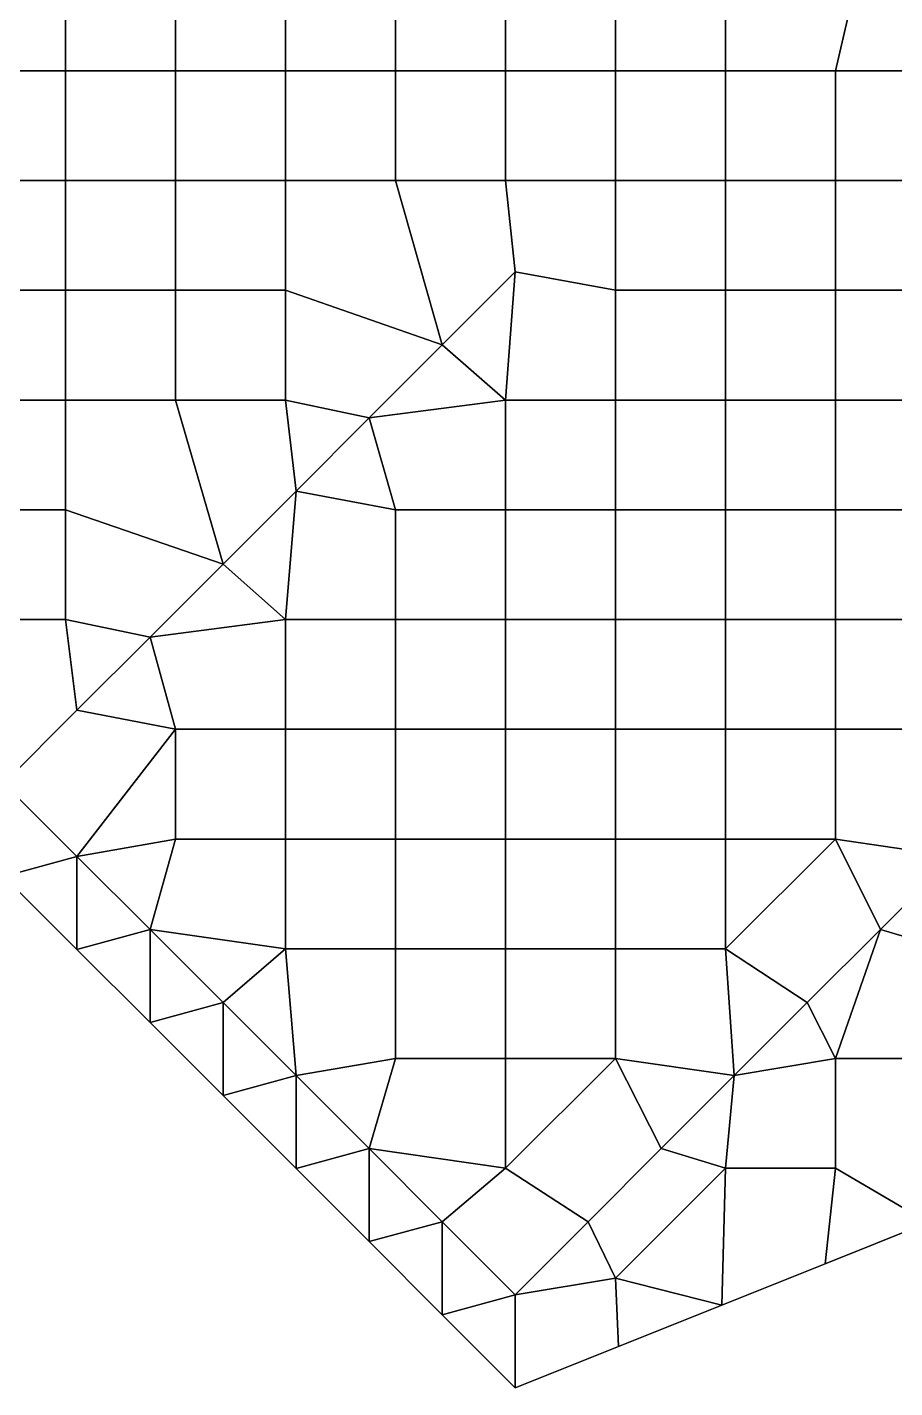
# Model space of a CAD drawing. Extents: x -13 to 39.3, y -26.5 to 20.6.
# Drawn here: x 24.02 to 27.98, y -26.52 to -20.31 of the extents above; entities that cross this region are included whole.
import ezdxf

# ---------------------------------------------------------------- set-up
doc = ezdxf.new("R2010")
doc.units = 0
doc.layers.add('BARS', color=1, linetype='CONTINUOUS')
doc.layers.add('FACES', color=5, linetype='CONTINUOUS')

msp = doc.modelspace()

# ---------------------------------------------------------------- linework, layer by layer
at = {"layer": 'BARS'}
for p, q in [((26.2491, -21.4253), (26.2491, -21.4253, 0.66)), ((26.2491, -21.4253, 0.66), (26.2491, -21.4253, 1.32)), ((26.2491, -21.4253, 1.32), (26.2491, -21.4253, 1.98)), ((26.2491, -21.4253, 1.98), (26.2491, -21.4253, 2.64)), ((26.2491, -21.4253, 2.64), (26.2491, -21.4253, 3.3)), ((24.249, -24.0921), (23.9157, -23.7588)), ((24.249, -24.0921, 3.3), (23.9157, -23.7588, 3.3)), ((24.5824, -24.4255), (24.249, -24.0921)), ((24.5824, -24.4255, 3.3), (24.249, -24.0921, 3.3)), ((28.2492, -24.0921), (27.9159, -24.4255)), ((28.2492, -24.0921, 3.3), (27.9159, -24.4255, 3.3)), ((23.9157, -24.1831), (24.249, -24.5164)), ((23.9157, -24.1831, 3.3), (24.249, -24.5164, 3.3)), ((24.9157, -24.7588), (24.5824, -24.4255)), ((24.9157, -24.7588, 3.3), (24.5824, -24.4255, 3.3)), ((27.9159, -24.4255), (27.5825, -24.7588)), ((27.9159, -24.4255, 3.3), (27.5825, -24.7588, 3.3)), ((24.249, -24.5164), (24.5824, -24.8498)), ((24.249, -24.5164, 3.3), (24.5824, -24.8498, 3.3)), ((25.2491, -25.0922), (24.9157, -24.7588)), ((25.2491, -25.0922, 3.3), (24.9157, -24.7588, 3.3)), ((27.5825, -24.7588), (27.2492, -25.0922)), ((27.5825, -24.7588, 3.3), (27.2492, -25.0922, 3.3)), ((24.5824, -24.8498), (24.9157, -25.1831)), ((24.5824, -24.8498, 3.3), (24.9157, -25.1831, 3.3)), ((25.5824, -25.4255), (25.2491, -25.0922)), ((25.5824, -25.4255, 3.3), (25.2491, -25.0922, 3.3)), ((27.2492, -25.0922), (26.9158, -25.4255)), ((27.2492, -25.0922, 3.3), (26.9158, -25.4255, 3.3)), ((24.9157, -25.1831), (25.2491, -25.5165)), ((24.9157, -25.1831, 3.3), (25.2491, -25.5165, 3.3)), ((25.9158, -25.7589), (25.5824, -25.4255)), ((25.9158, -25.7589, 3.3), (25.5824, -25.4255, 3.3)), ((26.9158, -25.4255), (26.5825, -25.7589)), ((26.9158, -25.4255, 3.3), (26.5825, -25.7589, 3.3)), ((25.2491, -25.5165), (25.5824, -25.8498)), ((25.2491, -25.5165, 3.3), (25.5824, -25.8498, 3.3)), ((26.2491, -26.0922), (25.9158, -25.7589)), ((26.2491, -26.0922, 3.3), (25.9158, -25.7589, 3.3)), ((26.5825, -25.7589), (26.2491, -26.0922)), ((26.5825, -25.7589, 3.3), (26.2491, -26.0922, 3.3)), ((28.1348, -25.7623), (27.6634, -25.9508)), ((28.1348, -25.7623, 3.3), (27.6634, -25.9508, 3.3)), ((25.5824, -25.8498), (25.9158, -26.1832)), ((25.5824, -25.8498, 3.3), (25.9158, -26.1832, 3.3)), ((27.6634, -25.9508), (27.1919, -26.1394)), ((27.6634, -25.9508, 3.3), (27.1919, -26.1394, 3.3)), ((26.2491, -26.0922), (26.2491, -26.0922, 0.66)), ((26.2491, -26.0922, 0.66), (26.2491, -26.0922, 1.32)), ((26.2491, -26.0922, 1.32), (26.2491, -26.0922, 1.98)), ((26.2491, -26.0922, 1.98), (26.2491, -26.0922, 2.64)), ((26.2491, -26.0922, 2.64), (26.2491, -26.0922, 3.3)), ((25.9158, -26.1832), (26.2491, -26.5165)), ((25.9158, -26.1832, 3.3), (26.2491, -26.5165, 3.3)), ((27.1919, -26.1394), (26.7205, -26.3279)), ((27.1919, -26.1394, 3.3), (26.7205, -26.3279, 3.3)), ((26.7205, -26.3279), (26.2491, -26.5165)), ((26.7205, -26.3279, 3.3), (26.2491, -26.5165, 3.3))]:
    msp.add_line(p, q, dxfattribs=at)
at = {"layer": 'FACES'}
for points in [[(27.8755, -19.799), (27.2092, -20.0073), (27.2092, -20.508), (27.7113, -20.508)], [(27.8755, -19.799, 3.3), (27.2092, -20.0073, 3.3), (27.2092, -20.508, 3.3), (27.7113, -20.508, 3.3)], [(28.2134, -20.0073), (27.8755, -19.799), (27.7113, -20.508), (28.2134, -20.508)], [(28.2134, -20.0073, 3.3), (27.8755, -19.799, 3.3), (27.7113, -20.508, 3.3), (28.2134, -20.508, 3.3)], [(24.1965, -20.0073), (23.6944, -20.0073), (23.6944, -20.508), (24.1965, -20.508)], [(24.1965, -20.0073, 3.3), (23.6944, -20.0073, 3.3), (23.6944, -20.508, 3.3), (24.1965, -20.508, 3.3)], [(24.6986, -20.0073), (24.1965, -20.0073), (24.1965, -20.508), (24.6986, -20.508)], [(24.6986, -20.0073, 3.3), (24.1965, -20.0073, 3.3), (24.1965, -20.508, 3.3), (24.6986, -20.508, 3.3)], [(25.2007, -20.0073), (24.6986, -20.0073), (24.6986, -20.508), (25.2007, -20.508)], [(25.2007, -20.0073, 3.3), (24.6986, -20.0073, 3.3), (24.6986, -20.508, 3.3), (25.2007, -20.508, 3.3)], [(25.7028, -20.0073), (25.2007, -20.0073), (25.2007, -20.508), (25.7028, -20.508)], [(25.7028, -20.0073, 3.3), (25.2007, -20.0073, 3.3), (25.2007, -20.508, 3.3), (25.7028, -20.508, 3.3)], [(26.205, -20.0073), (25.7028, -20.0073), (25.7028, -20.508), (26.205, -20.508)], [(26.205, -20.0073, 3.3), (25.7028, -20.0073, 3.3), (25.7028, -20.508, 3.3), (26.205, -20.508, 3.3)], [(26.7071, -20.0073), (26.205, -20.0073), (26.205, -20.508), (26.7071, -20.508)], [(26.7071, -20.0073, 3.3), (26.205, -20.0073, 3.3), (26.205, -20.508, 3.3), (26.7071, -20.508, 3.3)], [(27.2092, -20.0073), (26.7071, -20.0073), (26.7071, -20.508), (27.2092, -20.508)], [(27.2092, -20.0073, 3.3), (26.7071, -20.0073, 3.3), (26.7071, -20.508, 3.3), (27.2092, -20.508, 3.3)], [(24.1965, -20.508), (23.6944, -20.508), (23.6944, -21.0087), (24.1965, -21.0087)], [(24.1965, -20.508, 3.3), (23.6944, -20.508, 3.3), (23.6944, -21.0087, 3.3), (24.1965, -21.0087, 3.3)], [(24.6986, -20.508), (24.1965, -20.508), (24.1965, -21.0087), (24.6986, -21.0087)], [(24.6986, -20.508, 3.3), (24.1965, -20.508, 3.3), (24.1965, -21.0087, 3.3), (24.6986, -21.0087, 3.3)], [(25.2007, -20.508), (24.6986, -20.508), (24.6986, -21.0087), (25.2007, -21.0087)], [(25.2007, -20.508, 3.3), (24.6986, -20.508, 3.3), (24.6986, -21.0087, 3.3), (25.2007, -21.0087, 3.3)], [(25.7028, -20.508), (25.2007, -20.508), (25.2007, -21.0087), (25.7028, -21.0087)], [(25.7028, -20.508, 3.3), (25.2007, -20.508, 3.3), (25.2007, -21.0087, 3.3), (25.7028, -21.0087, 3.3)], [(26.205, -20.508), (25.7028, -20.508), (25.7028, -21.0087), (26.205, -21.0087)], [(26.205, -20.508, 3.3), (25.7028, -20.508, 3.3), (25.7028, -21.0087, 3.3), (26.205, -21.0087, 3.3)], [(26.7071, -20.508), (26.205, -20.508), (26.205, -21.0087), (26.7071, -21.0087)], [(26.7071, -20.508, 3.3), (26.205, -20.508, 3.3), (26.205, -21.0087, 3.3), (26.7071, -21.0087, 3.3)], [(27.2092, -20.508), (26.7071, -20.508), (26.7071, -21.0087), (27.2092, -21.0087)], [(27.2092, -20.508, 3.3), (26.7071, -20.508, 3.3), (26.7071, -21.0087, 3.3), (27.2092, -21.0087, 3.3)], [(27.7113, -20.508), (27.2092, -20.508), (27.2092, -21.0087), (27.7113, -21.0087)], [(27.7113, -20.508, 3.3), (27.2092, -20.508, 3.3), (27.2092, -21.0087, 3.3), (27.7113, -21.0087, 3.3)], [(28.2134, -20.508), (27.7113, -20.508), (27.7113, -21.0087), (28.2134, -21.0087)], [(28.2134, -20.508, 3.3), (27.7113, -20.508, 3.3), (27.7113, -21.0087, 3.3), (28.2134, -21.0087, 3.3)], [(24.1965, -21.0087), (23.6944, -21.0087), (23.6944, -21.5094), (24.1965, -21.5094)], [(24.1965, -21.0087, 3.3), (23.6944, -21.0087, 3.3), (23.6944, -21.5094, 3.3), (24.1965, -21.5094, 3.3)], [(24.6986, -21.0087), (24.1965, -21.0087), (24.1965, -21.5094), (24.6986, -21.5094)], [(24.6986, -21.0087, 3.3), (24.1965, -21.0087, 3.3), (24.1965, -21.5094, 3.3), (24.6986, -21.5094, 3.3)], [(25.2007, -21.0087), (24.6986, -21.0087), (24.6986, -21.5094), (25.2007, -21.5094)], [(25.2007, -21.0087, 3.3), (24.6986, -21.0087, 3.3), (24.6986, -21.5094, 3.3), (25.2007, -21.5094, 3.3)], [(25.7028, -21.0087), (25.2007, -21.0087), (25.2007, -21.5094), (25.9158, -21.7587)], [(25.7028, -21.0087, 3.3), (25.2007, -21.0087, 3.3), (25.2007, -21.5094, 3.3), (25.9158, -21.7587, 3.3)], [(26.205, -21.0087), (25.7028, -21.0087), (25.9158, -21.7587), (26.2491, -21.4253)], [(26.205, -21.0087, 3.3), (25.7028, -21.0087, 3.3), (25.9158, -21.7587, 3.3), (26.2491, -21.4253, 3.3)], [(26.7071, -21.0087), (26.205, -21.0087), (26.2491, -21.4253), (26.7071, -21.5094)], [(26.7071, -21.0087, 3.3), (26.205, -21.0087, 3.3), (26.2491, -21.4253, 3.3), (26.7071, -21.5094, 3.3)], [(27.2092, -21.0087), (26.7071, -21.0087), (26.7071, -21.5094), (27.2092, -21.5094)], [(27.2092, -21.0087, 3.3), (26.7071, -21.0087, 3.3), (26.7071, -21.5094, 3.3), (27.2092, -21.5094, 3.3)], [(27.7113, -21.0087), (27.2092, -21.0087), (27.2092, -21.5094), (27.7113, -21.5094)], [(27.7113, -21.0087, 3.3), (27.2092, -21.0087, 3.3), (27.2092, -21.5094, 3.3), (27.7113, -21.5094, 3.3)], [(28.2134, -21.0087), (27.7113, -21.0087), (27.7113, -21.5094), (28.2134, -21.5094)], [(28.2134, -21.0087, 3.3), (27.7113, -21.0087, 3.3), (27.7113, -21.5094, 3.3), (28.2134, -21.5094, 3.3)], [(26.2491, -21.4253), (25.9158, -21.7587), (26.205, -22.0101)], [(26.2491, -21.4253, 3.3), (25.9158, -21.7587, 3.3), (26.205, -22.0101, 3.3)], [(26.7071, -21.5094), (26.2491, -21.4253), (26.205, -22.0101), (26.7071, -22.0101)], [(26.7071, -21.5094, 3.3), (26.2491, -21.4253, 3.3), (26.205, -22.0101, 3.3), (26.7071, -22.0101, 3.3)], [(24.1965, -21.5094), (23.6944, -21.5094), (23.6944, -22.0101), (24.1965, -22.0101)], [(24.1965, -21.5094, 3.3), (23.6944, -21.5094, 3.3), (23.6944, -22.0101, 3.3), (24.1965, -22.0101, 3.3)], [(24.6986, -21.5094), (24.1965, -21.5094), (24.1965, -22.0101), (24.6986, -22.0101)], [(24.6986, -21.5094, 3.3), (24.1965, -21.5094, 3.3), (24.1965, -22.0101, 3.3), (24.6986, -22.0101, 3.3)], [(25.2007, -21.5094), (24.6986, -21.5094), (24.6986, -22.0101), (25.2007, -22.0101)], [(25.2007, -21.5094, 3.3), (24.6986, -21.5094, 3.3), (24.6986, -22.0101, 3.3), (25.2007, -22.0101, 3.3)], [(25.9158, -21.7587), (25.2007, -21.5094), (25.2007, -22.0101), (25.5824, -22.092)], [(25.9158, -21.7587, 3.3), (25.2007, -21.5094, 3.3), (25.2007, -22.0101, 3.3), (25.5824, -22.092, 3.3)], [(27.2092, -21.5094), (26.7071, -21.5094), (26.7071, -22.0101), (27.2092, -22.0101)], [(27.2092, -21.5094, 3.3), (26.7071, -21.5094, 3.3), (26.7071, -22.0101, 3.3), (27.2092, -22.0101, 3.3)], [(27.7113, -21.5094), (27.2092, -21.5094), (27.2092, -22.0101), (27.7113, -22.0101)], [(27.7113, -21.5094, 3.3), (27.2092, -21.5094, 3.3), (27.2092, -22.0101, 3.3), (27.7113, -22.0101, 3.3)], [(28.2134, -21.5094), (27.7113, -21.5094), (27.7113, -22.0101), (28.2134, -22.0101)], [(28.2134, -21.5094, 3.3), (27.7113, -21.5094, 3.3), (27.7113, -22.0101, 3.3), (28.2134, -22.0101, 3.3)], [(26.205, -22.0101), (25.9158, -21.7587), (25.5824, -22.092)], [(26.205, -22.0101, 3.3), (25.9158, -21.7587, 3.3), (25.5824, -22.092, 3.3)], [(24.1965, -22.0101), (23.6944, -22.0101), (23.6944, -22.5108), (24.1965, -22.5108)], [(24.1965, -22.0101, 3.3), (23.6944, -22.0101, 3.3), (23.6944, -22.5108, 3.3), (24.1965, -22.5108, 3.3)], [(24.6986, -22.0101), (24.1965, -22.0101), (24.1965, -22.5108), (24.9157, -22.7587)], [(24.6986, -22.0101, 3.3), (24.1965, -22.0101, 3.3), (24.1965, -22.5108, 3.3), (24.9157, -22.7587, 3.3)], [(25.2007, -22.0101), (24.6986, -22.0101), (24.9157, -22.7587), (25.2491, -22.4254)], [(25.2007, -22.0101, 3.3), (24.6986, -22.0101, 3.3), (24.9157, -22.7587, 3.3), (25.2491, -22.4254, 3.3)], [(25.5824, -22.092), (25.2007, -22.0101), (25.2491, -22.4254)], [(25.5824, -22.092, 3.3), (25.2007, -22.0101, 3.3), (25.2491, -22.4254, 3.3)], [(26.205, -22.0101), (25.5824, -22.092), (25.7028, -22.5108), (26.205, -22.5108)], [(26.205, -22.0101, 3.3), (25.5824, -22.092, 3.3), (25.7028, -22.5108, 3.3), (26.205, -22.5108, 3.3)], [(26.7071, -22.0101), (26.205, -22.0101), (26.205, -22.5108), (26.7071, -22.5108)], [(26.7071, -22.0101, 3.3), (26.205, -22.0101, 3.3), (26.205, -22.5108, 3.3), (26.7071, -22.5108, 3.3)], [(27.2092, -22.0101), (26.7071, -22.0101), (26.7071, -22.5108), (27.2092, -22.5108)], [(27.2092, -22.0101, 3.3), (26.7071, -22.0101, 3.3), (26.7071, -22.5108, 3.3), (27.2092, -22.5108, 3.3)], [(27.7113, -22.0101), (27.2092, -22.0101), (27.2092, -22.5108), (27.7113, -22.5108)], [(27.7113, -22.0101, 3.3), (27.2092, -22.0101, 3.3), (27.2092, -22.5108, 3.3), (27.7113, -22.5108, 3.3)], [(28.2134, -22.0101), (27.7113, -22.0101), (27.7113, -22.5108), (28.2134, -22.5108)], [(28.2134, -22.0101, 3.3), (27.7113, -22.0101, 3.3), (27.7113, -22.5108, 3.3), (28.2134, -22.5108, 3.3)], [(25.7028, -22.5108), (25.5824, -22.092), (25.2491, -22.4254)], [(25.7028, -22.5108, 3.3), (25.5824, -22.092, 3.3), (25.2491, -22.4254, 3.3)], [(25.2491, -22.4254), (24.9157, -22.7587), (25.2007, -23.0116)], [(25.2491, -22.4254, 3.3), (24.9157, -22.7587, 3.3), (25.2007, -23.0116, 3.3)], [(25.7028, -22.5108), (25.2491, -22.4254), (25.2007, -23.0116), (25.7028, -23.0116)], [(25.7028, -22.5108, 3.3), (25.2491, -22.4254, 3.3), (25.2007, -23.0116, 3.3), (25.7028, -23.0116, 3.3)], [(24.1965, -22.5108), (23.6944, -22.5108), (23.6944, -23.0116), (24.1965, -23.0116)], [(24.1965, -22.5108, 3.3), (23.6944, -22.5108, 3.3), (23.6944, -23.0116, 3.3), (24.1965, -23.0116, 3.3)], [(24.9157, -22.7587), (24.1965, -22.5108), (24.1965, -23.0116), (24.5824, -23.0921)], [(24.9157, -22.7587, 3.3), (24.1965, -22.5108, 3.3), (24.1965, -23.0116, 3.3), (24.5824, -23.0921, 3.3)], [(26.205, -22.5108), (25.7028, -22.5108), (25.7028, -23.0116), (26.205, -23.0116)], [(26.205, -22.5108, 3.3), (25.7028, -22.5108, 3.3), (25.7028, -23.0116, 3.3), (26.205, -23.0116, 3.3)], [(26.7071, -22.5108), (26.205, -22.5108), (26.205, -23.0116), (26.7071, -23.0116)], [(26.7071, -22.5108, 3.3), (26.205, -22.5108, 3.3), (26.205, -23.0116, 3.3), (26.7071, -23.0116, 3.3)], [(27.2092, -22.5108), (26.7071, -22.5108), (26.7071, -23.0116), (27.2092, -23.0116)], [(27.2092, -22.5108, 3.3), (26.7071, -22.5108, 3.3), (26.7071, -23.0116, 3.3), (27.2092, -23.0116, 3.3)], [(27.7113, -22.5108), (27.2092, -22.5108), (27.2092, -23.0116), (27.7113, -23.0116)], [(27.7113, -22.5108, 3.3), (27.2092, -22.5108, 3.3), (27.2092, -23.0116, 3.3), (27.7113, -23.0116, 3.3)], [(28.2134, -22.5108), (27.7113, -22.5108), (27.7113, -23.0116), (28.2134, -23.0116)], [(28.2134, -22.5108, 3.3), (27.7113, -22.5108, 3.3), (27.7113, -23.0116, 3.3), (28.2134, -23.0116, 3.3)], [(25.2007, -23.0116), (24.9157, -22.7587), (24.5824, -23.0921)], [(25.2007, -23.0116, 3.3), (24.9157, -22.7587, 3.3), (24.5824, -23.0921, 3.3)], [(24.1965, -23.0116), (23.6944, -23.0116), (23.9157, -23.7588), (24.249, -23.4254)], [(24.1965, -23.0116, 3.3), (23.6944, -23.0116, 3.3), (23.9157, -23.7588, 3.3), (24.249, -23.4254, 3.3)], [(24.5824, -23.0921), (24.1965, -23.0116), (24.249, -23.4254)], [(24.5824, -23.0921, 3.3), (24.1965, -23.0116, 3.3), (24.249, -23.4254, 3.3)], [(25.2007, -23.0116), (24.5824, -23.0921), (24.6986, -23.5123), (25.2007, -23.5123)], [(25.2007, -23.0116, 3.3), (24.5824, -23.0921, 3.3), (24.6986, -23.5123, 3.3), (25.2007, -23.5123, 3.3)], [(25.7028, -23.0116), (25.2007, -23.0116), (25.2007, -23.5123), (25.7028, -23.5123)], [(25.7028, -23.0116, 3.3), (25.2007, -23.0116, 3.3), (25.2007, -23.5123, 3.3), (25.7028, -23.5123, 3.3)], [(26.205, -23.0116), (25.7028, -23.0116), (25.7028, -23.5123), (26.205, -23.5123)], [(26.205, -23.0116, 3.3), (25.7028, -23.0116, 3.3), (25.7028, -23.5123, 3.3), (26.205, -23.5123, 3.3)], [(26.7071, -23.0116), (26.205, -23.0116), (26.205, -23.5123), (26.7071, -23.5123)], [(26.7071, -23.0116, 3.3), (26.205, -23.0116, 3.3), (26.205, -23.5123, 3.3), (26.7071, -23.5123, 3.3)], [(27.2092, -23.0116), (26.7071, -23.0116), (26.7071, -23.5123), (27.2092, -23.5123)], [(27.2092, -23.0116, 3.3), (26.7071, -23.0116, 3.3), (26.7071, -23.5123, 3.3), (27.2092, -23.5123, 3.3)], [(27.7113, -23.0116), (27.2092, -23.0116), (27.2092, -23.5123), (27.7113, -23.5123)], [(27.7113, -23.0116, 3.3), (27.2092, -23.0116, 3.3), (27.2092, -23.5123, 3.3), (27.7113, -23.5123, 3.3)], [(28.2134, -23.0116), (27.7113, -23.0116), (27.7113, -23.5123), (28.2134, -23.5123)], [(28.2134, -23.0116, 3.3), (27.7113, -23.0116, 3.3), (27.7113, -23.5123, 3.3), (28.2134, -23.5123, 3.3)], [(24.6986, -23.5123), (24.5824, -23.0921), (24.249, -23.4254)], [(24.6986, -23.5123, 3.3), (24.5824, -23.0921, 3.3), (24.249, -23.4254, 3.3)], [(24.6986, -23.5123), (24.249, -23.4254), (23.9157, -23.7588), (24.249, -24.0921)], [(24.6986, -23.5123, 3.3), (24.249, -23.4254, 3.3), (23.9157, -23.7588, 3.3), (24.249, -24.0921, 3.3)], [(24.6986, -23.5123), (24.249, -24.0921), (24.6986, -24.013)], [(24.6986, -23.5123, 3.3), (24.249, -24.0921, 3.3), (24.6986, -24.013, 3.3)], [(25.2007, -23.5123), (24.6986, -23.5123), (24.6986, -24.013), (25.2007, -24.013)], [(25.2007, -23.5123, 3.3), (24.6986, -23.5123, 3.3), (24.6986, -24.013, 3.3), (25.2007, -24.013, 3.3)], [(25.7028, -23.5123), (25.2007, -23.5123), (25.2007, -24.013), (25.7028, -24.013)], [(25.7028, -23.5123, 3.3), (25.2007, -23.5123, 3.3), (25.2007, -24.013, 3.3), (25.7028, -24.013, 3.3)], [(26.205, -23.5123), (25.7028, -23.5123), (25.7028, -24.013), (26.205, -24.013)], [(26.205, -23.5123, 3.3), (25.7028, -23.5123, 3.3), (25.7028, -24.013, 3.3), (26.205, -24.013, 3.3)], [(26.7071, -23.5123), (26.205, -23.5123), (26.205, -24.013), (26.7071, -24.013)], [(26.7071, -23.5123, 3.3), (26.205, -23.5123, 3.3), (26.205, -24.013, 3.3), (26.7071, -24.013, 3.3)], [(27.2092, -23.5123), (26.7071, -23.5123), (26.7071, -24.013), (27.2092, -24.013)], [(27.2092, -23.5123, 3.3), (26.7071, -23.5123, 3.3), (26.7071, -24.013, 3.3), (27.2092, -24.013, 3.3)], [(27.7113, -23.5123), (27.2092, -23.5123), (27.2092, -24.013), (27.7113, -24.013)], [(27.7113, -23.5123, 3.3), (27.2092, -23.5123, 3.3), (27.2092, -24.013, 3.3), (27.7113, -24.013, 3.3)], [(28.2134, -23.5123), (27.7113, -23.5123), (27.7113, -24.013), (28.2492, -24.0921)], [(28.2134, -23.5123, 3.3), (27.7113, -23.5123, 3.3), (27.7113, -24.013, 3.3), (28.2492, -24.0921, 3.3)], [(24.249, -24.0921), (23.9157, -23.7588), (23.9157, -24.1831)], [(23.9157, -23.7588), (23.9157, -23.7588, 0.66), (24.249, -24.0921, 0.66), (24.249, -24.0921)], [(24.249, -24.0921, 0.66), (23.9157, -23.7588, 0.66), (23.9157, -23.7588, 1.32), (24.249, -24.0921, 1.32)], [(24.249, -24.0921, 1.32), (23.9157, -23.7588, 1.32), (23.9157, -23.7588, 1.98), (24.249, -24.0921, 1.98)], [(24.249, -24.0921, 1.98), (23.9157, -23.7588, 1.98), (23.9157, -23.7588, 2.64), (24.249, -24.0921, 2.64)], [(24.249, -24.0921, 2.64), (23.9157, -23.7588, 2.64), (23.9157, -23.7588, 3.3), (24.249, -24.0921, 3.3)], [(24.249, -24.0921, 3.3), (23.9157, -23.7588, 3.3), (23.9157, -24.1831, 3.3)], [(24.6986, -24.013), (24.249, -24.0921), (24.5824, -24.4255)], [(24.6986, -24.013, 3.3), (24.249, -24.0921, 3.3), (24.5824, -24.4255, 3.3)], [(25.2007, -24.013), (24.6986, -24.013), (24.5824, -24.4255), (25.2007, -24.5137)], [(25.2007, -24.013, 3.3), (24.6986, -24.013, 3.3), (24.5824, -24.4255, 3.3), (25.2007, -24.5137, 3.3)], [(25.7028, -24.013), (25.2007, -24.013), (25.2007, -24.5137), (25.7028, -24.5137)], [(25.7028, -24.013, 3.3), (25.2007, -24.013, 3.3), (25.2007, -24.5137, 3.3), (25.7028, -24.5137, 3.3)], [(26.205, -24.013), (25.7028, -24.013), (25.7028, -24.5137), (26.205, -24.5137)], [(26.205, -24.013, 3.3), (25.7028, -24.013, 3.3), (25.7028, -24.5137, 3.3), (26.205, -24.5137, 3.3)], [(26.7071, -24.013), (26.205, -24.013), (26.205, -24.5137), (26.7071, -24.5137)], [(26.7071, -24.013, 3.3), (26.205, -24.013, 3.3), (26.205, -24.5137, 3.3), (26.7071, -24.5137, 3.3)], [(27.2092, -24.013), (26.7071, -24.013), (26.7071, -24.5137), (27.2092, -24.5137)], [(27.2092, -24.013, 3.3), (26.7071, -24.013, 3.3), (26.7071, -24.5137, 3.3), (27.2092, -24.5137, 3.3)], [(27.7113, -24.013), (27.2092, -24.013), (27.2092, -24.5137)], [(27.9159, -24.4255), (27.7113, -24.013), (27.2092, -24.5137), (27.5825, -24.7588)], [(27.7113, -24.013, 3.3), (27.2092, -24.013, 3.3), (27.2092, -24.5137, 3.3)], [(27.9159, -24.4255, 3.3), (27.7113, -24.013, 3.3), (27.2092, -24.5137, 3.3), (27.5825, -24.7588, 3.3)], [(28.2492, -24.0921), (27.7113, -24.013), (27.9159, -24.4255)], [(28.2492, -24.0921, 3.3), (27.7113, -24.013, 3.3), (27.9159, -24.4255, 3.3)], [(24.249, -24.0921), (23.9157, -24.1831), (24.249, -24.5164)], [(24.249, -24.0921, 3.3), (23.9157, -24.1831, 3.3), (24.249, -24.5164, 3.3)], [(24.5824, -24.4255), (24.249, -24.0921), (24.249, -24.5164)], [(24.249, -24.0921), (24.249, -24.0921, 0.66), (24.5824, -24.4255, 0.66), (24.5824, -24.4255)], [(24.5824, -24.4255, 0.66), (24.249, -24.0921, 0.66), (24.249, -24.0921, 1.32), (24.5824, -24.4255, 1.32)], [(24.5824, -24.4255, 1.32), (24.249, -24.0921, 1.32), (24.249, -24.0921, 1.98), (24.5824, -24.4255, 1.98)], [(24.5824, -24.4255, 1.98), (24.249, -24.0921, 1.98), (24.249, -24.0921, 2.64), (24.5824, -24.4255, 2.64)], [(24.5824, -24.4255, 2.64), (24.249, -24.0921, 2.64), (24.249, -24.0921, 3.3), (24.5824, -24.4255, 3.3)], [(24.5824, -24.4255, 3.3), (24.249, -24.0921, 3.3), (24.249, -24.5164, 3.3)], [(28.2492, -24.0921), (27.9159, -24.4255), (28.2134, -24.5137)], [(27.9159, -24.4255, 0.66), (27.9159, -24.4255), (28.2492, -24.0921), (28.2492, -24.0921, 0.66)], [(27.9159, -24.4255, 1.32), (27.9159, -24.4255, 0.66), (28.2492, -24.0921, 0.66), (28.2492, -24.0921, 1.32)], [(27.9159, -24.4255, 1.98), (27.9159, -24.4255, 1.32), (28.2492, -24.0921, 1.32), (28.2492, -24.0921, 1.98)], [(27.9159, -24.4255, 2.64), (27.9159, -24.4255, 1.98), (28.2492, -24.0921, 1.98), (28.2492, -24.0921, 2.64)], [(27.9159, -24.4255, 2.64), (28.2492, -24.0921, 2.64), (28.2492, -24.0921, 3.3), (27.9159, -24.4255, 3.3)], [(28.2492, -24.0921, 3.3), (27.9159, -24.4255, 3.3), (28.2134, -24.5137, 3.3)], [(24.5824, -24.4255), (24.249, -24.5164), (24.5824, -24.8498)], [(24.5824, -24.4255, 3.3), (24.249, -24.5164, 3.3), (24.5824, -24.8498, 3.3)], [(25.2007, -24.5137), (24.5824, -24.4255), (24.9157, -24.7588)], [(24.9157, -24.7588), (24.5824, -24.4255), (24.5824, -24.8498)], [(24.5824, -24.4255), (24.5824, -24.4255, 0.66), (24.9157, -24.7588, 0.66), (24.9157, -24.7588)], [(24.5824, -24.4255, 0.66), (24.5824, -24.4255, 1.32), (24.9157, -24.7588, 1.32), (24.9157, -24.7588, 0.66)], [(24.5824, -24.4255, 1.32), (24.5824, -24.4255, 1.98), (24.9157, -24.7588, 1.98), (24.9157, -24.7588, 1.32)], [(24.5824, -24.4255, 1.98), (24.5824, -24.4255, 2.64), (24.9157, -24.7588, 2.64), (24.9157, -24.7588, 1.98)], [(24.9157, -24.7588, 2.64), (24.5824, -24.4255, 2.64), (24.5824, -24.4255, 3.3), (24.9157, -24.7588, 3.3)], [(25.2007, -24.5137, 3.3), (24.5824, -24.4255, 3.3), (24.9157, -24.7588, 3.3)], [(24.9157, -24.7588, 3.3), (24.5824, -24.4255, 3.3), (24.5824, -24.8498, 3.3)], [(27.9159, -24.4255), (27.5825, -24.7588), (27.7113, -25.0144)], [(27.5825, -24.7588, 0.66), (27.5825, -24.7588), (27.9159, -24.4255), (27.9159, -24.4255, 0.66)], [(27.5825, -24.7588, 1.32), (27.5825, -24.7588, 0.66), (27.9159, -24.4255, 0.66), (27.9159, -24.4255, 1.32)], [(27.5825, -24.7588, 1.98), (27.5825, -24.7588, 1.32), (27.9159, -24.4255, 1.32), (27.9159, -24.4255, 1.98)], [(27.5825, -24.7588, 2.64), (27.5825, -24.7588, 1.98), (27.9159, -24.4255, 1.98), (27.9159, -24.4255, 2.64)], [(27.5825, -24.7588, 2.64), (27.9159, -24.4255, 2.64), (27.9159, -24.4255, 3.3), (27.5825, -24.7588, 3.3)], [(27.9159, -24.4255, 3.3), (27.5825, -24.7588, 3.3), (27.7113, -25.0144, 3.3)], [(28.2134, -24.5137), (27.9159, -24.4255), (27.7113, -25.0144), (28.2134, -25.0144)], [(28.2134, -24.5137, 3.3), (27.9159, -24.4255, 3.3), (27.7113, -25.0144, 3.3), (28.2134, -25.0144, 3.3)], [(25.2007, -24.5137), (24.9157, -24.7588), (25.2491, -25.0922)], [(25.2007, -24.5137, 3.3), (24.9157, -24.7588, 3.3), (25.2491, -25.0922, 3.3)], [(25.7028, -24.5137), (25.2007, -24.5137), (25.2491, -25.0922), (25.7028, -25.0144)], [(25.7028, -24.5137, 3.3), (25.2007, -24.5137, 3.3), (25.2491, -25.0922, 3.3), (25.7028, -25.0144, 3.3)], [(26.205, -24.5137), (25.7028, -24.5137), (25.7028, -25.0144), (26.205, -25.0144)], [(26.205, -24.5137, 3.3), (25.7028, -24.5137, 3.3), (25.7028, -25.0144, 3.3), (26.205, -25.0144, 3.3)], [(26.7071, -24.5137), (26.205, -24.5137), (26.205, -25.0144), (26.7071, -25.0144)], [(26.7071, -24.5137, 3.3), (26.205, -24.5137, 3.3), (26.205, -25.0144, 3.3), (26.7071, -25.0144, 3.3)], [(27.2092, -24.5137), (26.7071, -24.5137), (26.7071, -25.0144), (27.2492, -25.0922)], [(27.2092, -24.5137, 3.3), (26.7071, -24.5137, 3.3), (26.7071, -25.0144, 3.3), (27.2492, -25.0922, 3.3)], [(27.5825, -24.7588), (27.2092, -24.5137), (27.2492, -25.0922)], [(27.5825, -24.7588, 3.3), (27.2092, -24.5137, 3.3), (27.2492, -25.0922, 3.3)], [(24.9157, -24.7588), (24.5824, -24.8498), (24.9157, -25.1831)], [(24.9157, -24.7588, 3.3), (24.5824, -24.8498, 3.3), (24.9157, -25.1831, 3.3)], [(25.2491, -25.0922), (24.9157, -24.7588), (24.9157, -25.1831)], [(24.9157, -24.7588), (24.9157, -24.7588, 0.66), (25.2491, -25.0922, 0.66), (25.2491, -25.0922)], [(24.9157, -24.7588, 0.66), (24.9157, -24.7588, 1.32), (25.2491, -25.0922, 1.32), (25.2491, -25.0922, 0.66)], [(24.9157, -24.7588, 1.32), (24.9157, -24.7588, 1.98), (25.2491, -25.0922, 1.98), (25.2491, -25.0922, 1.32)], [(24.9157, -24.7588, 1.98), (24.9157, -24.7588, 2.64), (25.2491, -25.0922, 2.64), (25.2491, -25.0922, 1.98)], [(25.2491, -25.0922, 2.64), (24.9157, -24.7588, 2.64), (24.9157, -24.7588, 3.3), (25.2491, -25.0922, 3.3)], [(25.2491, -25.0922, 3.3), (24.9157, -24.7588, 3.3), (24.9157, -25.1831, 3.3)], [(27.5825, -24.7588), (27.2492, -25.0922), (27.7113, -25.0144)], [(27.2492, -25.0922, 0.66), (27.2492, -25.0922), (27.5825, -24.7588), (27.5825, -24.7588, 0.66)], [(27.2492, -25.0922, 1.32), (27.2492, -25.0922, 0.66), (27.5825, -24.7588, 0.66), (27.5825, -24.7588, 1.32)], [(27.2492, -25.0922, 1.98), (27.2492, -25.0922, 1.32), (27.5825, -24.7588, 1.32), (27.5825, -24.7588, 1.98)], [(27.2492, -25.0922, 2.64), (27.2492, -25.0922, 1.98), (27.5825, -24.7588, 1.98), (27.5825, -24.7588, 2.64)], [(27.2492, -25.0922, 2.64), (27.5825, -24.7588, 2.64), (27.5825, -24.7588, 3.3), (27.2492, -25.0922, 3.3)], [(27.5825, -24.7588, 3.3), (27.2492, -25.0922, 3.3), (27.7113, -25.0144, 3.3)], [(25.7028, -25.0144), (25.2491, -25.0922), (25.5824, -25.4255)], [(25.7028, -25.0144, 3.3), (25.2491, -25.0922, 3.3), (25.5824, -25.4255, 3.3)], [(26.205, -25.0144), (25.7028, -25.0144), (25.5824, -25.4255), (26.205, -25.5151)], [(26.205, -25.0144, 3.3), (25.7028, -25.0144, 3.3), (25.5824, -25.4255, 3.3), (26.205, -25.5151, 3.3)], [(26.7071, -25.0144), (26.205, -25.0144), (26.205, -25.5151)], [(26.9158, -25.4255), (26.7071, -25.0144), (26.205, -25.5151), (26.5825, -25.7589)], [(26.7071, -25.0144, 3.3), (26.205, -25.0144, 3.3), (26.205, -25.5151, 3.3)], [(26.9158, -25.4255, 3.3), (26.7071, -25.0144, 3.3), (26.205, -25.5151, 3.3), (26.5825, -25.7589, 3.3)], [(27.2492, -25.0922), (26.7071, -25.0144), (26.9158, -25.4255)], [(27.2492, -25.0922, 3.3), (26.7071, -25.0144, 3.3), (26.9158, -25.4255, 3.3)], [(27.7113, -25.0144), (27.2492, -25.0922), (27.2092, -25.5151), (27.7113, -25.5151)], [(27.7113, -25.0144, 3.3), (27.2492, -25.0922, 3.3), (27.2092, -25.5151, 3.3), (27.7113, -25.5151, 3.3)], [(28.2134, -25.0144), (27.7113, -25.0144), (27.7113, -25.5151), (28.1348, -25.7623)], [(28.2134, -25.0144, 3.3), (27.7113, -25.0144, 3.3), (27.7113, -25.5151, 3.3), (28.1348, -25.7623, 3.3)], [(25.2491, -25.0922), (24.9157, -25.1831), (25.2491, -25.5165)], [(25.2491, -25.0922, 3.3), (24.9157, -25.1831, 3.3), (25.2491, -25.5165, 3.3)], [(25.5824, -25.4255), (25.2491, -25.0922), (25.2491, -25.5165)], [(25.2491, -25.0922), (25.2491, -25.0922, 0.66), (25.5824, -25.4255, 0.66), (25.5824, -25.4255)], [(25.2491, -25.0922, 0.66), (25.2491, -25.0922, 1.32), (25.5824, -25.4255, 1.32), (25.5824, -25.4255, 0.66)], [(25.2491, -25.0922, 1.32), (25.2491, -25.0922, 1.98), (25.5824, -25.4255, 1.98), (25.5824, -25.4255, 1.32)], [(25.2491, -25.0922, 1.98), (25.2491, -25.0922, 2.64), (25.5824, -25.4255, 2.64), (25.5824, -25.4255, 1.98)], [(25.5824, -25.4255, 2.64), (25.2491, -25.0922, 2.64), (25.2491, -25.0922, 3.3), (25.5824, -25.4255, 3.3)], [(25.5824, -25.4255, 3.3), (25.2491, -25.0922, 3.3), (25.2491, -25.5165, 3.3)], [(27.2492, -25.0922), (26.9158, -25.4255), (27.2092, -25.5151)], [(26.9158, -25.4255, 0.66), (26.9158, -25.4255), (27.2492, -25.0922), (27.2492, -25.0922, 0.66)], [(26.9158, -25.4255, 1.32), (26.9158, -25.4255, 0.66), (27.2492, -25.0922, 0.66), (27.2492, -25.0922, 1.32)], [(26.9158, -25.4255, 1.98), (26.9158, -25.4255, 1.32), (27.2492, -25.0922, 1.32), (27.2492, -25.0922, 1.98)], [(26.9158, -25.4255, 2.64), (26.9158, -25.4255, 1.98), (27.2492, -25.0922, 1.98), (27.2492, -25.0922, 2.64)], [(26.9158, -25.4255, 2.64), (27.2492, -25.0922, 2.64), (27.2492, -25.0922, 3.3), (26.9158, -25.4255, 3.3)], [(27.2492, -25.0922, 3.3), (26.9158, -25.4255, 3.3), (27.2092, -25.5151, 3.3)], [(25.5824, -25.4255), (25.2491, -25.5165), (25.5824, -25.8498)], [(25.5824, -25.4255, 3.3), (25.2491, -25.5165, 3.3), (25.5824, -25.8498, 3.3)], [(26.205, -25.5151), (25.5824, -25.4255), (25.9158, -25.7589)], [(25.9158, -25.7589), (25.5824, -25.4255), (25.5824, -25.8498)], [(25.5824, -25.4255), (25.5824, -25.4255, 0.66), (25.9158, -25.7589, 0.66), (25.9158, -25.7589)], [(25.5824, -25.4255, 0.66), (25.5824, -25.4255, 1.32), (25.9158, -25.7589, 1.32), (25.9158, -25.7589, 0.66)], [(25.5824, -25.4255, 1.32), (25.5824, -25.4255, 1.98), (25.9158, -25.7589, 1.98), (25.9158, -25.7589, 1.32)], [(25.5824, -25.4255, 1.98), (25.5824, -25.4255, 2.64), (25.9158, -25.7589, 2.64), (25.9158, -25.7589, 1.98)], [(25.9158, -25.7589, 2.64), (25.5824, -25.4255, 2.64), (25.5824, -25.4255, 3.3), (25.9158, -25.7589, 3.3)], [(26.205, -25.5151, 3.3), (25.5824, -25.4255, 3.3), (25.9158, -25.7589, 3.3)], [(25.9158, -25.7589, 3.3), (25.5824, -25.4255, 3.3), (25.5824, -25.8498, 3.3)], [(27.2092, -25.5151), (26.9158, -25.4255), (26.5825, -25.7589), (26.7071, -26.0158)], [(26.5825, -25.7589, 0.66), (26.5825, -25.7589), (26.9158, -25.4255), (26.9158, -25.4255, 0.66)], [(26.5825, -25.7589, 0.66), (26.9158, -25.4255, 0.66), (26.9158, -25.4255, 1.32), (26.5825, -25.7589, 1.32)], [(26.5825, -25.7589, 1.32), (26.9158, -25.4255, 1.32), (26.9158, -25.4255, 1.98), (26.5825, -25.7589, 1.98)], [(26.5825, -25.7589, 1.98), (26.9158, -25.4255, 1.98), (26.9158, -25.4255, 2.64), (26.5825, -25.7589, 2.64)], [(26.5825, -25.7589, 2.64), (26.9158, -25.4255, 2.64), (26.9158, -25.4255, 3.3), (26.5825, -25.7589, 3.3)], [(27.2092, -25.5151, 3.3), (26.9158, -25.4255, 3.3), (26.5825, -25.7589, 3.3), (26.7071, -26.0158, 3.3)], [(26.5825, -25.7589), (26.205, -25.5151), (25.9158, -25.7589), (26.2491, -26.0922)], [(26.5825, -25.7589, 3.3), (26.205, -25.5151, 3.3), (25.9158, -25.7589, 3.3), (26.2491, -26.0922, 3.3)], [(27.2092, -25.5151), (26.7071, -26.0158), (27.1919, -26.1394)], [(27.2092, -25.5151, 3.3), (26.7071, -26.0158, 3.3), (27.1919, -26.1394, 3.3)], [(27.7113, -25.5151), (27.2092, -25.5151), (27.1919, -26.1394), (27.6634, -25.9508)], [(27.7113, -25.5151, 3.3), (27.2092, -25.5151, 3.3), (27.1919, -26.1394, 3.3), (27.6634, -25.9508, 3.3)], [(28.1348, -25.7623), (27.7113, -25.5151), (27.6634, -25.9508)], [(28.1348, -25.7623, 3.3), (27.7113, -25.5151, 3.3), (27.6634, -25.9508, 3.3)], [(25.9158, -25.7589), (25.5824, -25.8498), (25.9158, -26.1832)], [(25.9158, -25.7589, 3.3), (25.5824, -25.8498, 3.3), (25.9158, -26.1832, 3.3)], [(26.2491, -26.0922), (25.9158, -25.7589), (25.9158, -26.1832)], [(25.9158, -25.7589), (25.9158, -25.7589, 0.66), (26.2491, -26.0922, 0.66), (26.2491, -26.0922)], [(26.2491, -26.0922, 0.66), (25.9158, -25.7589, 0.66), (25.9158, -25.7589, 1.32), (26.2491, -26.0922, 1.32)], [(26.2491, -26.0922, 1.32), (25.9158, -25.7589, 1.32), (25.9158, -25.7589, 1.98), (26.2491, -26.0922, 1.98)], [(26.2491, -26.0922, 1.98), (25.9158, -25.7589, 1.98), (25.9158, -25.7589, 2.64), (26.2491, -26.0922, 2.64)], [(26.2491, -26.0922, 2.64), (25.9158, -25.7589, 2.64), (25.9158, -25.7589, 3.3), (26.2491, -26.0922, 3.3)], [(26.2491, -26.0922, 3.3), (25.9158, -25.7589, 3.3), (25.9158, -26.1832, 3.3)], [(26.7071, -26.0158), (26.5825, -25.7589), (26.2491, -26.0922)], [(26.2491, -26.0922, 0.66), (26.2491, -26.0922), (26.5825, -25.7589), (26.5825, -25.7589, 0.66)], [(26.2491, -26.0922, 0.66), (26.5825, -25.7589, 0.66), (26.5825, -25.7589, 1.32), (26.2491, -26.0922, 1.32)], [(26.2491, -26.0922, 1.32), (26.5825, -25.7589, 1.32), (26.5825, -25.7589, 1.98), (26.2491, -26.0922, 1.98)], [(26.2491, -26.0922, 1.98), (26.5825, -25.7589, 1.98), (26.5825, -25.7589, 2.64), (26.2491, -26.0922, 2.64)], [(26.2491, -26.0922, 2.64), (26.5825, -25.7589, 2.64), (26.5825, -25.7589, 3.3), (26.2491, -26.0922, 3.3)], [(26.7071, -26.0158, 3.3), (26.5825, -25.7589, 3.3), (26.2491, -26.0922, 3.3)], [(26.7205, -26.3279), (26.7071, -26.0158), (26.2491, -26.0922), (26.2491, -26.5165)], [(26.7205, -26.3279, 3.3), (26.7071, -26.0158, 3.3), (26.2491, -26.0922, 3.3), (26.2491, -26.5165, 3.3)], [(27.1919, -26.1394), (26.7071, -26.0158), (26.7205, -26.3279)], [(27.1919, -26.1394, 3.3), (26.7071, -26.0158, 3.3), (26.7205, -26.3279, 3.3)], [(26.2491, -26.0922), (25.9158, -26.1832), (26.2491, -26.5165)], [(26.2491, -26.0922, 3.3), (25.9158, -26.1832, 3.3), (26.2491, -26.5165, 3.3)]]:
    msp.add_3dface(points, dxfattribs=at)

doc.saveas('drawing.dxf')
